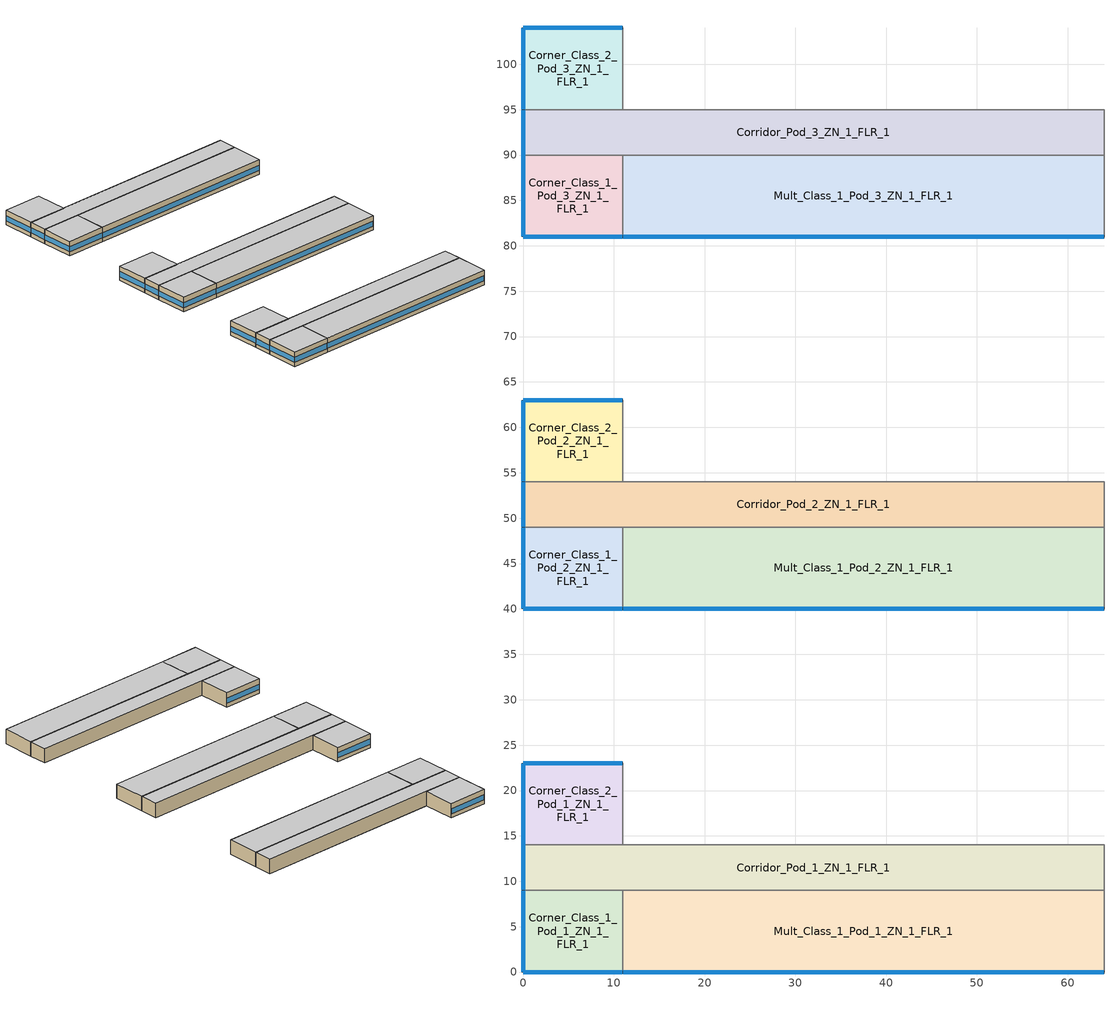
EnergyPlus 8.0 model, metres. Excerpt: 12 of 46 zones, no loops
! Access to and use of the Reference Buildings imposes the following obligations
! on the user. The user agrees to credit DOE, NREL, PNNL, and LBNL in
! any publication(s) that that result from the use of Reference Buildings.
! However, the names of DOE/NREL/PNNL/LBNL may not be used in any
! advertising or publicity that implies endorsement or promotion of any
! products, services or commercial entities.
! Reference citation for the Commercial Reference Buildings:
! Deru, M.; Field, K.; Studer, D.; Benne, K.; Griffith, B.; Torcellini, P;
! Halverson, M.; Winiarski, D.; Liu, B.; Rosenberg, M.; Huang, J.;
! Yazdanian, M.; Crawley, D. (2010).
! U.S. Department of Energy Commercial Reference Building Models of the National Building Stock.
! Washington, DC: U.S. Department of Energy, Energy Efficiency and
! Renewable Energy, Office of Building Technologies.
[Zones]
Corner_Class_1_Pod_1_ZN_1_FLR_1
 floor ground (ext-slab): 0,9 11,9 11,0 0,0 z0
 wall outside (Steel Frame Non-res Ext Wall): 0,9 0,0 11,0 z0:4
 wall to Mult_Class_1_Pod_1_ZN_1_FLR_1 (int-walls): 11,0 11,9 z0:4
 wall to Corridor_Pod_1_ZN_1_FLR_1 (int-walls): 11,9 0,9 z0:4
 window (Window Non-res Fixed): 0.05,0 10.95,0 z1.1:2.51; 0,8.95 0,0.05 z1.1:2.52
 ceiling to Corner_Class_1_Pod_1_ZN_1_FLR_2 (INT-FLOOR-UNDERSIDE): 0,0 11,0 11,9 0,9 z4
Corner_Class_1_Pod_2_ZN_1_FLR_1
 floor ground (ext-slab): 0,49 11,49 11,40 0,40 z0
 wall outside (Steel Frame Non-res Ext Wall): 0,49 0,40 11,40 z0:4
 wall to Mult_Class_1_Pod_2_ZN_1_FLR_1 (int-walls): 11,40 11,49 z0:4
 wall to Corridor_Pod_2_ZN_1_FLR_1 (int-walls): 11,49 0,49 z0:4
 window (Window Non-res Fixed): 0.05,40 10.95,40 z1.1:2.51; 0,48.95 0,40.05 z1.1:2.52
 ceiling to Corner_Class_1_Pod_2_ZN_1_FLR_2 (INT-FLOOR-UNDERSIDE): 0,40 11,40 11,49 0,49 z4
Corner_Class_1_Pod_3_ZN_1_FLR_1
 floor ground (ext-slab): 0,90 11,90 11,81 0,81 z0
 wall outside (Steel Frame Non-res Ext Wall): 0,90 0,81 11,81 z0:4
 wall to Mult_Class_1_Pod_3_ZN_1_FLR_1 (int-walls): 11,81 11,90 z0:4
 wall to Corridor_Pod_3_ZN_1_FLR_1 (int-walls): 11,90 0,90 z0:4
 window (Window Non-res Fixed): 0.05,81 10.95,81 z1.1:2.51; 0,89.95 0,81.05 z1.1:2.52
 ceiling to Corner_Class_1_Pod_3_ZN_1_FLR_2 (INT-FLOOR-UNDERSIDE): 0,81 11,81 11,90 0,90 z4
Corner_Class_2_Pod_1_ZN_1_FLR_1
 floor ground (ext-slab): 0,23 11,23 11,14 0,14 z0
 wall outside (Steel Frame Non-res Ext Wall): 11,23 0,23 0,14 z0:4
 wall to Corridor_Pod_1_ZN_1_FLR_1 (int-walls): 0,14 11,14 z0:4
 wall to Mult_Class_2_Pod_1_ZN_1_FLR_1 (int-walls): 11,14 11,23 z0:4
 window (Window Non-res Fixed): 10.95,23 0.05,23 z1.1:2.51; 0,22.95 0,14.05 z1.1:2.52
 ceiling to Corner_Class_2_Pod_1_ZN_1_FLR_2 (INT-FLOOR-UNDERSIDE): 0,14 11,14 11,23 0,23 z4
Corner_Class_2_Pod_2_ZN_1_FLR_1
 floor ground (ext-slab): 0,63 11,63 11,54 0,54 z0
 wall outside (Steel Frame Non-res Ext Wall): 11,63 0,63 0,54 z0:4
 wall to Corridor_Pod_2_ZN_1_FLR_1 (int-walls): 0,54 11,54 z0:4
 wall to Mult_Class_2_Pod_2_ZN_1_FLR_1 (int-walls): 11,54 11,63 z0:4
 window (Window Non-res Fixed): 10.95,63 0.05,63 z1.1:2.51; 0,62.95 0,54.05 z1.1:2.52
 ceiling to Corner_Class_2_Pod_2_ZN_1_FLR_2 (INT-FLOOR-UNDERSIDE): 0,54 11,54 11,63 0,63 z4
Corner_Class_2_Pod_3_ZN_1_FLR_1
 floor ground (ext-slab): 0,104 11,104 11,95 0,95 z0
 wall outside (Steel Frame Non-res Ext Wall): 11,104 0,104 0,95 z0:4
 wall to Corridor_Pod_3_ZN_1_FLR_1 (int-walls): 0,95 11,95 z0:4
 wall to Mult_Class_2_Pod_3_ZN_1_FLR_1 (int-walls): 11,95 11,104 z0:4
 window (Window Non-res Fixed): 10.95,104 0.05,104 z1.1:2.51; 0,103.95 0,95.05 z1.1:2.52
 ceiling to Corner_Class_2_Pod_3_ZN_1_FLR_2 (INT-FLOOR-UNDERSIDE): 0,95 11,95 11,104 0,104 z4
Corridor_Pod_1_ZN_1_FLR_1
 floor ground (ext-slab): 0,14 64,14 64,9 0,9 z0
 wall outside (Steel Frame Non-res Ext Wall): 0,14 0,9 z0:4
 wall to Mult_Class_1_Pod_1_ZN_1_FLR_1 (int-walls): 11,9 64,9 z0:4
 wall to Lobby_ZN_1_FLR_1 (int-walls): 64,9 64,14 z0:4
 wall to Mult_Class_2_Pod_1_ZN_1_FLR_1 (int-walls): 64,14 11,14 z0:4
 window (Window Non-res Fixed): 0,13.95 0,9.05 z1.1:2.53
 ceiling to Corridor_Pod_1_ZN_1_FLR_2 (INT-FLOOR-UNDERSIDE): 0,9 64,9 64,14 0,14 z4
Corridor_Pod_2_ZN_1_FLR_1
 floor ground (ext-slab): 0,54 64,54 64,49 0,49 z0
 wall outside (Steel Frame Non-res Ext Wall): 0,54 0,49 z0:4
 wall to Mult_Class_1_Pod_2_ZN_1_FLR_1 (int-walls): 11,49 64,49 z0:4
 wall to Main_Corridor_ZN_1_FLR_1 (int-walls): 64,49 64,54 z0:4
 wall to Mult_Class_2_Pod_2_ZN_1_FLR_1 (int-walls): 64,54 11,54 z0:4
 window (Window Non-res Fixed): 0,53.95 0,49.05 z1.1:2.53
 ceiling to Corridor_Pod_2_ZN_1_FLR_2 (INT-FLOOR-UNDERSIDE): 0,49 64,49 64,54 0,54 z4
Corridor_Pod_3_ZN_1_FLR_1
 floor ground (ext-slab): 0,95 64,95 64,90 0,90 z0
 wall outside (Steel Frame Non-res Ext Wall): 0,95 0,90 z0:4
 wall to Mult_Class_1_Pod_3_ZN_1_FLR_1 (int-walls): 11,90 64,90 z0:4
 wall to Bathrooms_ZN_1_FLR_1 (int-walls): 64,90 64,95 z0:4
 wall to Mult_Class_2_Pod_3_ZN_1_FLR_1 (int-walls): 64,95 11,95 z0:4
 window (Window Non-res Fixed): 0,94.95 0,90.05 z1.1:2.53
 ceiling to Corridor_Pod_3_ZN_1_FLR_2 (INT-FLOOR-UNDERSIDE): 0,90 64,90 64,95 0,95 z4
Mult_Class_1_Pod_1_ZN_1_FLR_1
 floor ground (ext-slab): 11,9 64,9 64,0 11,0 z0
 wall outside (Steel Frame Non-res Ext Wall): 11,0 64,0 z0:4
 wall to Lobby_ZN_1_FLR_1 (int-walls): 64,0 64,9 z0:4
 window (Window Non-res Fixed): 11.05,0 63.95,0 z1.1:2.5
 ceiling to Mult_Class_1_Pod_1_ZN_1_FLR_2 (INT-FLOOR-UNDERSIDE): 11,0 64,0 64,9 11,9 z4
Mult_Class_1_Pod_2_ZN_1_FLR_1
 floor ground (ext-slab): 11,49 64,49 64,40 11,40 z0
 wall outside (Steel Frame Non-res Ext Wall): 11,40 64,40 z0:4
 wall to Main_Corridor_ZN_1_FLR_1 (int-walls): 64,40 64,49 z0:4
 window (Window Non-res Fixed): 11.05,40 63.95,40 z1.1:2.5
 ceiling to Mult_Class_1_Pod_2_ZN_1_FLR_2 (INT-FLOOR-UNDERSIDE): 11,40 64,40 64,49 11,49 z4
Mult_Class_1_Pod_3_ZN_1_FLR_1
 floor ground (ext-slab): 11,90 64,90 64,81 11,81 z0
 wall outside (Steel Frame Non-res Ext Wall): 11,81 64,81 z0:4
 wall to Main_Corridor_ZN_1_FLR_1 (int-walls): 64,81 64,90 z0:4
 window (Window Non-res Fixed): 11.05,81 63.95,81 z1.1:2.5
 ceiling to Mult_Class_1_Pod_3_ZN_1_FLR_2 (INT-FLOOR-UNDERSIDE): 11,81 64,81 64,90 11,90 z4
[Building]
Ref Bldg Secondary School New2004_v1.3_5.0: North Axis {deg}=0; Terrain=City; Loads Convergence Tolerance Value=0.04; Temperature Convergence Tolerance Value {deltaC}=0.2; Solar Distribution=FullInteriorAndExterior; Maximum Number of Warmup Days=25; Minimum Number of Warmup Days=6
[Site:Location]
USA IL-CHICAGO-OHARE: Latitude {deg}=41.77; Longitude {deg}=-87.75; Time Zone {hr}=-6; Elevation {m}=190
[SizingPeriod:DesignDay] Day of Month=21; Humidity Condition Type=Wetbulb; Barometric Pressure {Pa}=99063; Rain Indicator=No; Snow Indicator=No; Daylight Saving Time Indicator=No; Solar Model Indicator=ASHRAEClearSky
Name | Month | Day Type | Maximum Dry-Bulb Temperature {C} | Daily Dry-Bulb Temperature Range {deltaC} | Wetbulb or DewPoint at Maximum Dry-Bulb {C} | Wind Speed {m/s} | Wind Direction {deg} | Sky Clearness
CHICAGO Ann Htg 99.6% Condns DB | 1 | WinterDesignDay | -20.6 | 0 | -20.6 | 4.9 | 270 | 0
CHICAGO Ann Clg .4% Condns WB=>MDB | 7 | SummerDesignDay | 31.2 | 10.7 | 25.5 | 5.3 | 230 | 1
[Site:WaterMainsTemperature]
Calculation Method=CORRELATION; Annual Average Outdoor Air Temperature {C}=9.69; Maximum Difference In Monthly Average Outdoor Air Temperatures {deltaC}=28.1
[Site:GroundTemperature:BuildingSurface]
19.527, 19.502, 19.536, 19.598, 20.002, 21.64, 22.225, 22.375, 21.449, 20.121, 19.802, 19.633
[Construction]
Steel Frame Non-res Ext Wall: Wood Siding, Steel Frame NonRes Wall Insulation, 1/2IN Gypsum
ext-slab: HW CONCRETE, CP02 CARPET PAD
int-walls: 1/2IN Gypsum, 1/2IN Gypsum
INT-FLOOR-UNDERSIDE: CP02 CARPET PAD, MAT-CC05 4 HW CONCRETE
Window Non-res Fixed: NonRes Fixed Assembly Window
InteriorFurnishings: Std Wood 6inch
[Material] Thermal Absorptance=0.9
Name | Roughness | Thickness {m} | Conductivity {W/m-K} | Density {kg/m3} | Specific Heat {J/kg-K} | Solar Absorptance | Visible Absorptance
Steel Frame NonRes Wall Insulation | MediumRough | 0.0870565 | 0.049 | 265 | 836.8 | 0.7 | 0.7
Std Wood 6inch | MediumSmooth | 0.15 | 0.12 | 540 | 1210 | 0.7 | 0.7
Wood Siding | MediumSmooth | 0.01 | 0.11 | 544.62 | 1210 | 0.78 | 0.78
1/2IN Gypsum | Smooth | 0.0127 | 0.16 | 784.9 | 830 | 0.92 | 0.92
HW CONCRETE; MAT-CC05 4 HW CONCRETE | Rough | 0.1016 | 1.311 | 2240 | 836.8 | 0.7 | 0.7
[WindowMaterial:SimpleGlazingSystem]
NonRes Fixed Assembly Window: U-Factor {W/m2-K}=3.23646; Solar Heat Gain Coefficient=0.39
[Material:NoMass]
CP02 CARPET PAD: Roughness=VeryRough; Thermal Resistance {m2-K/W}=0.2165; Thermal Absorptance=0.9; Solar Absorptance=0.7; Visible Absorptance=0.8
[Zone] Type=1; Multiplier=1; Floor Area {m2}=autocalculate; Part of Total Floor Area=Yes
Corner_Class_1_Pod_1_ZN_1_FLR_1; Corner_Class_1_Pod_2_ZN_1_FLR_1; Corner_Class_1_Pod_3_ZN_1_FLR_1; Corner_Class_2_Pod_1_ZN_1_FLR_1; Corner_Class_2_Pod_2_ZN_1_FLR_1; Corner_Class_2_Pod_3_ZN_1_FLR_1; Corridor_Pod_1_ZN_1_FLR_1; Corridor_Pod_2_ZN_1_FLR_1; Corridor_Pod_3_ZN_1_FLR_1; Mult_Class_1_Pod_1_ZN_1_FLR_1; Mult_Class_1_Pod_2_ZN_1_FLR_1; Mult_Class_1_Pod_3_ZN_1_FLR_1
[People] Number of People Schedule=BLDG_OCC_SCH; Number of People Calculation Method=Area/Person; Fraction Radiant=0.3; Sensible Heat Fraction=AUTOCALCULATE; Activity Level Schedule=ACTIVITY_SCH; Enable ASHRAE 55 Comfort Warnings=No; Mean Radiant Temperature Calculation Type=ZoneAveraged; Work Efficiency Schedule=WORK_EFF_SCH; Clothing Insulation Schedule=CLOTHING_SCH; Air Velocity Schedule=AIR_VELO_SCH; Thermal Comfort Model 1 Type=FANGER
Name | Zone or ZoneList | Zone Floor Area per Person {m2/person}
Corner_Class_1_Pod_1_ZN_1_FLR_1 People | Corner_Class_1_Pod_1_ZN_1_FLR_1 | 4
Corner_Class_1_Pod_2_ZN_1_FLR_1 People | Corner_Class_1_Pod_2_ZN_1_FLR_1 | 4
Corner_Class_1_Pod_3_ZN_1_FLR_1 People | Corner_Class_1_Pod_3_ZN_1_FLR_1 | 4
Corner_Class_2_Pod_1_ZN_1_FLR_1 People | Corner_Class_2_Pod_1_ZN_1_FLR_1 | 4
Corner_Class_2_Pod_2_ZN_1_FLR_1 People | Corner_Class_2_Pod_2_ZN_1_FLR_1 | 4
Corner_Class_2_Pod_3_ZN_1_FLR_1 People | Corner_Class_2_Pod_3_ZN_1_FLR_1 | 4
Corridor_Pod_1_ZN_1_FLR_1 People | Corridor_Pod_1_ZN_1_FLR_1 | 10
Corridor_Pod_2_ZN_1_FLR_1 People | Corridor_Pod_2_ZN_1_FLR_1 | 10
Corridor_Pod_3_ZN_1_FLR_1 People | Corridor_Pod_3_ZN_1_FLR_1 | 10
Mult_Class_1_Pod_1_ZN_1_FLR_1 People | Mult_Class_1_Pod_1_ZN_1_FLR_1 | 4
Mult_Class_1_Pod_2_ZN_1_FLR_1 People | Mult_Class_1_Pod_2_ZN_1_FLR_1 | 4
Mult_Class_1_Pod_3_ZN_1_FLR_1 People | Mult_Class_1_Pod_3_ZN_1_FLR_1 | 4
[Lights] Schedule=BLDG_LIGHT_SCH; Design Level Calculation Method=Watts/Area; Return Air Fraction=0; Fraction Radiant=0.37; Fraction Visible=0.2; Fraction Replaceable=1; Return Air Fraction Calculated from Plenum Temperature=No
Name | Zone or ZoneList | Watts per Zone Floor Area {W/m2}
Corner_Class_1_Pod_1_ZN_1_FLR_1_Lights | Corner_Class_1_Pod_1_ZN_1_FLR_1 | 15.06
Corner_Class_1_Pod_2_ZN_1_FLR_1_Lights | Corner_Class_1_Pod_2_ZN_1_FLR_1 | 15.06
Corner_Class_1_Pod_3_ZN_1_FLR_1_Lights | Corner_Class_1_Pod_3_ZN_1_FLR_1 | 15.06
Corner_Class_2_Pod_1_ZN_1_FLR_1_Lights | Corner_Class_2_Pod_1_ZN_1_FLR_1 | 15.06
Corner_Class_2_Pod_2_ZN_1_FLR_1_Lights | Corner_Class_2_Pod_2_ZN_1_FLR_1 | 15.06
Corner_Class_2_Pod_3_ZN_1_FLR_1_Lights | Corner_Class_2_Pod_3_ZN_1_FLR_1 | 15.06
Corridor_Pod_1_ZN_1_FLR_1_Lights | Corridor_Pod_1_ZN_1_FLR_1 | 15.06
Corridor_Pod_2_ZN_1_FLR_1_Lights | Corridor_Pod_2_ZN_1_FLR_1 | 5.38
Corridor_Pod_3_ZN_1_FLR_1_Lights | Corridor_Pod_3_ZN_1_FLR_1 | 5.38
Mult_Class_1_Pod_1_ZN_1_FLR_1_Lights | Mult_Class_1_Pod_1_ZN_1_FLR_1 | 15.06
Mult_Class_1_Pod_2_ZN_1_FLR_1_Lights | Mult_Class_1_Pod_2_ZN_1_FLR_1 | 15.06
Mult_Class_1_Pod_3_ZN_1_FLR_1_Lights | Mult_Class_1_Pod_3_ZN_1_FLR_1 | 15.06
[ElectricEquipment] Schedule=BLDG_EQUIP_SCH; Design Level Calculation Method=Watts/Area; Fraction Latent=0; Fraction Radiant=0.5; Fraction Lost=0
Name | Zone or ZoneList | Watts per Zone Floor Area {W/m2}
Corner_Class_1_Pod_1_ZN_1_FLR_1_PlugMisc_Equip | Corner_Class_1_Pod_1_ZN_1_FLR_1 | 10
Corner_Class_1_Pod_2_ZN_1_FLR_1_PlugMisc_Equip | Corner_Class_1_Pod_2_ZN_1_FLR_1 | 10
Corner_Class_1_Pod_3_ZN_1_FLR_1_PlugMisc_Equip | Corner_Class_1_Pod_3_ZN_1_FLR_1 | 10
Corner_Class_2_Pod_1_ZN_1_FLR_1_PlugMisc_Equip | Corner_Class_2_Pod_1_ZN_1_FLR_1 | 10
Corner_Class_2_Pod_2_ZN_1_FLR_1_PlugMisc_Equip | Corner_Class_2_Pod_2_ZN_1_FLR_1 | 10
Corner_Class_2_Pod_3_ZN_1_FLR_1_PlugMisc_Equip | Corner_Class_2_Pod_3_ZN_1_FLR_1 | 10
Corridor_Pod_1_ZN_1_FLR_1_PlugMisc_Equip | Corridor_Pod_1_ZN_1_FLR_1 | 4
Corridor_Pod_2_ZN_1_FLR_1_PlugMisc_Equip | Corridor_Pod_2_ZN_1_FLR_1 | 4
Corridor_Pod_3_ZN_1_FLR_1_PlugMisc_Equip | Corridor_Pod_3_ZN_1_FLR_1 | 4
Mult_Class_1_Pod_1_ZN_1_FLR_1_PlugMisc_Equip | Mult_Class_1_Pod_1_ZN_1_FLR_1 | 10
Mult_Class_1_Pod_2_ZN_1_FLR_1_PlugMisc_Equip | Mult_Class_1_Pod_2_ZN_1_FLR_1 | 10
Mult_Class_1_Pod_3_ZN_1_FLR_1_PlugMisc_Equip | Mult_Class_1_Pod_3_ZN_1_FLR_1 | 10
[Exterior:Lights]
Exterior Facade Lighting: Schedule=ALWAYS_ON; Design Level {W}=17927; Control Option=AstronomicalClock
[ZoneInfiltration:DesignFlowRate] Schedule=INFIL_SCH; Design Flow Rate Calculation Method=Flow/ExteriorWallArea; Flow per Exterior Surface Area {m3/s-m2}=0.000302; Constant Term Coefficient=1; Temperature Term Coefficient=0; Velocity Term Coefficient=0; Velocity Squared Term Coefficient=0
Name | Zone or ZoneList
Corner_Class_1_Pod_1_ZN_1_FLR_1_Infiltration | Corner_Class_1_Pod_1_ZN_1_FLR_1
Corner_Class_1_Pod_2_ZN_1_FLR_1_Infiltration | Corner_Class_1_Pod_2_ZN_1_FLR_1
Corner_Class_1_Pod_3_ZN_1_FLR_1_Infiltration | Corner_Class_1_Pod_3_ZN_1_FLR_1
Corner_Class_2_Pod_1_ZN_1_FLR_1_Infiltration | Corner_Class_2_Pod_1_ZN_1_FLR_1
Corner_Class_2_Pod_2_ZN_1_FLR_1_Infiltration | Corner_Class_2_Pod_2_ZN_1_FLR_1
Corner_Class_2_Pod_3_ZN_1_FLR_1_Infiltration | Corner_Class_2_Pod_3_ZN_1_FLR_1
Corridor_Pod_1_ZN_1_FLR_1_Infiltration | Corridor_Pod_1_ZN_1_FLR_1
Corridor_Pod_2_ZN_1_FLR_1_Infiltration | Corridor_Pod_2_ZN_1_FLR_1
Corridor_Pod_3_ZN_1_FLR_1_Infiltration | Corridor_Pod_3_ZN_1_FLR_1
Mult_Class_1_Pod_1_ZN_1_FLR_1_Infiltration | Mult_Class_1_Pod_1_ZN_1_FLR_1
Mult_Class_1_Pod_2_ZN_1_FLR_1_Infiltration | Mult_Class_1_Pod_2_ZN_1_FLR_1
Mult_Class_1_Pod_3_ZN_1_FLR_1_Infiltration | Mult_Class_1_Pod_3_ZN_1_FLR_1
[InternalMass] Construction=InteriorFurnishings
Name | Zone | Surface Area {m2}
Corner_Class_1_Pod_1_ZN_1_FLR_1 Internal Mass | Corner_Class_1_Pod_1_ZN_1_FLR_1 | 198
Corner_Class_1_Pod_2_ZN_1_FLR_1 Internal Mass | Corner_Class_1_Pod_2_ZN_1_FLR_1 | 198
Corner_Class_1_Pod_3_ZN_1_FLR_1 Internal Mass | Corner_Class_1_Pod_3_ZN_1_FLR_1 | 198
Corner_Class_2_Pod_1_ZN_1_FLR_1 Internal Mass | Corner_Class_2_Pod_1_ZN_1_FLR_1 | 198
Corner_Class_2_Pod_2_ZN_1_FLR_1 Internal Mass | Corner_Class_2_Pod_2_ZN_1_FLR_1 | 198
Corner_Class_2_Pod_3_ZN_1_FLR_1 Internal Mass | Corner_Class_2_Pod_3_ZN_1_FLR_1 | 198
Corridor_Pod_1_ZN_1_FLR_1 Internal Mass | Corridor_Pod_1_ZN_1_FLR_1 | 640
Corridor_Pod_2_ZN_1_FLR_1 Internal Mass | Corridor_Pod_2_ZN_1_FLR_1 | 640
Corridor_Pod_3_ZN_1_FLR_1 Internal Mass | Corridor_Pod_3_ZN_1_FLR_1 | 640
Mult_Class_1_Pod_1_ZN_1_FLR_1 Internal Mass | Mult_Class_1_Pod_1_ZN_1_FLR_1 | 954
Mult_Class_1_Pod_2_ZN_1_FLR_1 Internal Mass | Mult_Class_1_Pod_2_ZN_1_FLR_1 | 954
Mult_Class_1_Pod_3_ZN_1_FLR_1 Internal Mass | Mult_Class_1_Pod_3_ZN_1_FLR_1 | 954
[AvailabilityManager:NightCycle] Applicability Schedule=ALWAYS_ON; Fan Schedule=HVACOperationSchd; Control Type=CycleOnAny; Thermostat Tolerance {deltaC}=1; Cycling Run Time {s}=1800
PSZ-AC_1:5 Availability Manager; PSZ-AC_2:6 Availability Manager; PSZ-AC_3:7 Availability Manager; PSZ-AC_4:8 Availability Manager; PSZ-AC_5:9 Availability Manager; VAV_OTHER Availability Manager; VAV_POD_1 Availability Manager; VAV_POD_2 Availability Manager; VAV_POD_3 Availability Manager
[UtilityCost:Tariff]
Name | Output Meter | Conversion Factor Choice | Demand Window Length | Monthly Charge or Variable | Group
PSI_LLF_LowLoadFactorService | Electricity:Facility | kWh | HalfHour | 15 | Comm Elect
PSI_CS_CommercialElectricService | Electricity:Facility | kWh |  | 9.4 | Comm Elect
IN_EIAMonthlyRateGas | Gas:Facility | MCF |  | 0 | Comm Gas
[UtilityCost:Charge:Block] Source Variable=totalEnergy; Season=Annual; Category Variable=EnergyCharges
Name | Tariff | Block Size 1 Value or Variable | Block 1 Cost per Unit Value or Variable | Block Size 2 Value or Variable | Block 2 Cost per Unit Value or Variable | Block Size 3 Value or Variable | Block 3 Cost per Unit Value or Variable | Block Size 4 Value or Variable | Block 4 Cost per Unit Value or Variable | Block Size Multiplier Value or Variable
AnnualEnergyCharge | PSI_LLF_LowLoadFactorService | 300 | 0.108222 | 700 | 0.087021 | 1500 | 0.07842 | remaining | 0.05832
AnnualDemandBaseCharge | PSI_LLF_LowLoadFactorService | 190 | 0 | 110 | 0.051773 | remaining | 0.046965 |  |  | TotalDemand
AnnualEnergyCharge | PSI_CS_CommercialElectricService | 300 | 0.082409 | 700 | 0.072873 | 1500 | 0.061696 | remaining | 0.041179
[UtilityCost:Charge:Simple] Season=Annual
Name | Tariff | Source Variable | Category Variable | Cost per Unit Value or Variable
FuelCostAdjustEnergyCharge | PSI_LLF_LowLoadFactorService | totalEnergy | EnergyCharges | 0.002028
QualPollutionControlAdjustEnergyCharge | PSI_LLF_LowLoadFactorService | totalEnergy | EnergyCharges | 0.000536
SoxNoxRiderAdjustEnergyCharge | PSI_LLF_LowLoadFactorService | totalEnergy | EnergyCharges | 0.001127
DSMRiderAdjustEnergyCharge | PSI_LLF_LowLoadFactorService | totalEnergy | EnergyCharges | -0.00037
PurchPowerTrackerAdjustEnergyCharge | PSI_LLF_LowLoadFactorService | totalEnergy | EnergyCharges | -3.1e-05
MidwestISOAdjustEnergyCharge | PSI_LLF_LowLoadFactorService | totalEnergy | EnergyCharges | -0.000216
CleanCoalRiderEnergyCharge | PSI_LLF_LowLoadFactorService | totalEnergy | EnergyCharges | 0.000833
TaxofeightPercent | PSI_LLF_LowLoadFactorService | SubTotal | Taxes | 0.08
FuelCostAdjustEnergyCharge | PSI_CS_CommercialElectricService | totalEnergy | EnergyCharges | 0.002028
QualPollutionControlAdjustEnergyCharge | PSI_CS_CommercialElectricService | totalEnergy | EnergyCharges | 0.000536
SoxNoxRiderAdjustEnergyCharge | PSI_CS_CommercialElectricService | totalEnergy | EnergyCharges | 0.001127
DSMRiderAdjustEnergyCharge | PSI_CS_CommercialElectricService | totalEnergy | EnergyCharges | 0.000021
PurchPowerTrackerAdjustEnergyCharge | PSI_CS_CommercialElectricService | totalEnergy | EnergyCharges | 0.000034
MidwestISOAdjustEnergyCharge | PSI_CS_CommercialElectricService | totalEnergy | EnergyCharges | -0.000203
CleanCoalRiderEnergyCharge | PSI_CS_CommercialElectricService | totalEnergy | EnergyCharges | 0.000807
TaxofeightPercent | PSI_CS_CommercialElectricService | SubTotal | Taxes | 0.08
MonthlyRateGasCharge | IN_EIAMonthlyRateGas | totalEnergy | EnergyCharges | IN_MonthlyGasRates
TaxofEightPercent | IN_EIAMonthlyRateGas | SubTotal | Taxes | 0.08
[UtilityCost:Qualify] Variable=TotalDemand; Threshold Value or Variable=75; Season=Annual; Threshold Test=Count
Name | Tariff | Qualify Type | Number of Months
MinDemand75kw | PSI_LLF_LowLoadFactorService | Minimum | 12
MaxDemand75kw | PSI_CS_CommercialElectricService | Maximum | 1
[UtilityCost:Variable]
IN_MonthlyGasRates: Tariff=IN_EIAMonthlyRateGas; Variable Type=Currency; January Value=8.22; February Value=7.51; March Value=8.97; April Value=9.01; May Value=9.16; June Value=10.44; July Value=10.32; August Value=10.13; September Value=9.2; October Value=8.18; November Value=7.83; December Value=7.63
[ExternalInterface:Schedule]
Occ_Sch: Initial Value=0.75
[EnergyManagementSystem:Sensor]
TempOut: Environment; Site Outdoor Air Drybulb Temperature
[ExternalInterface:Actuator] Actuated Component Unique=Environment; Actuated Component Type=Weather Data
Name | Actuated Component Control Type
DryTempAct | Outdoor Dry Bulb
DirSolAct | Direct Solar
DifSolAct | Diffuse Solar
